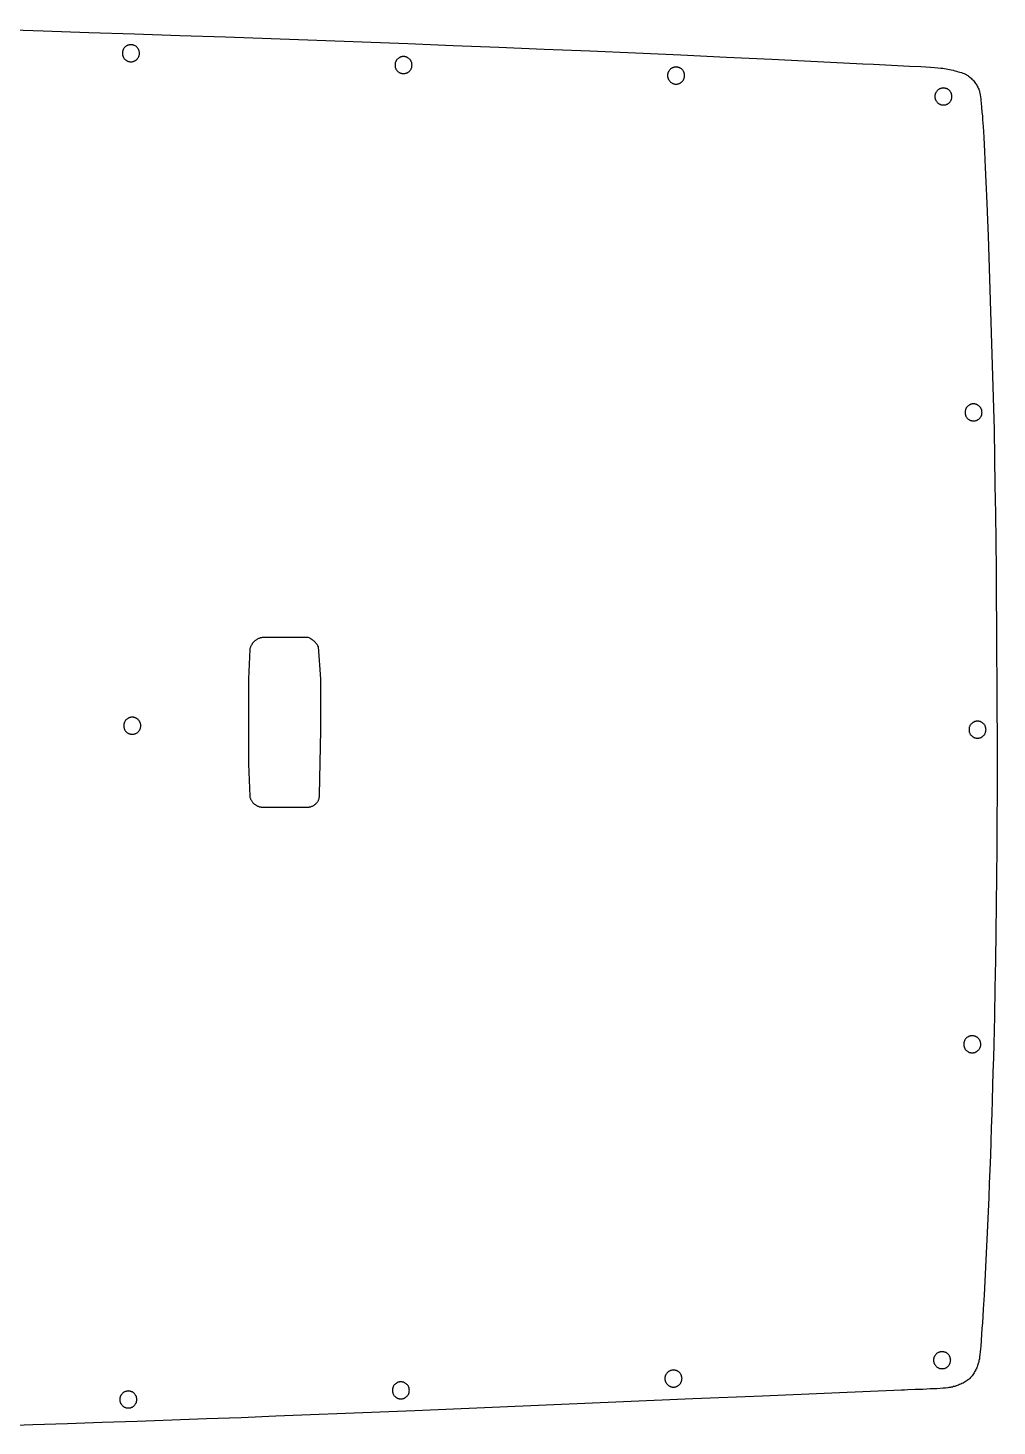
# Model space of a CAD drawing. Extents: x 10 to 1489, y 9 to 1103.
# Drawn here: x 750 to 1489, y 23 to 1090 of the extents above; entities that cross this region are included whole.
import ezdxf

# ---------------------------------------------------------------- set-up
doc = ezdxf.new("R2010")
doc.units = 0
doc.layers.add('Default Layer', color=1, linetype='CONTINUOUS')

msp = doc.modelspace()

# ---------------------------------------------------------------- linework, layer by layer
at = {"layer": 'Default Layer'}
msp.add_lwpolyline([(692, 1089.7), (761.5, 1087.4), (796.3, 1086.3), (831, 1085.1), (865.8, 1084), (900.6, 1082.8), (935.3, 1081.5), (970.1, 1080.3), (1004.8, 1079), (1039.6, 1077.7), (1074.3, 1076.4), (1109.1, 1075), (1143.8, 1073.6), (1178.5, 1072.1), (1213.3, 1070.6), (1248, 1069.1), (1282.8, 1067.5), (1317.5, 1065.8), (1352.2, 1064.1), (1387, 1062.4), (1395.1, 1062), (1404.1, 1061.5), (1422.6, 1060.6), (1431.1, 1060.2), (1435, 1060), (1438.5, 1059.8), (1441.6, 1059.5), (1444.2, 1059.3), (1446.4, 1059.1), (1447.2, 1059), (1447.9, 1058.9), (1450.4, 1058.5), (1453.1, 1057.9), (1454.4, 1057.7), (1455.8, 1057.4), (1457.1, 1057), (1458.4, 1056.7), (1459.7, 1056.3), (1461, 1056), (1462.1, 1055.6), (1463.3, 1055.2), (1464.3, 1054.8), (1465.3, 1054.3), (1465.7, 1054.1), (1466.1, 1053.9), (1466.5, 1053.7), (1466.9, 1053.4), (1467.6, 1053), (1468.3, 1052.4), (1468.9, 1051.9), (1469.5, 1051.3), (1470.1, 1050.7), (1470.7, 1050.1), (1471.3, 1049.5), (1471.8, 1048.8), (1472.4, 1048.1), (1472.9, 1047.4), (1473.3, 1046.7), (1473.8, 1046), (1474.2, 1045.2), (1474.6, 1044.5), (1475, 1043.7), (1475.3, 1042.9), (1475.5, 1042.5), (1475.6, 1042.1), (1475.8, 1041.6), (1475.9, 1041), (1476.2, 1039.9), (1476.4, 1038.6), (1476.6, 1037.2), (1476.8, 1035.7), (1477, 1034.1), (1477.2, 1032.5), (1477.5, 1029.1), (1477.8, 1025.6), (1478.1, 1022.3), (1478.3, 1019.2), (1478.5, 1017.2), (1478.7, 1014.3), (1478.9, 1010.6), (1479.1, 1006.2), (1479.6, 995.5), (1480.2, 983.2), (1481.4, 956.1), (1482, 943), (1482.6, 931.1), (1487.1, 783.1), (1487.4, 761.8), (1487.7, 740.5), (1488, 719.2), (1488.3, 697.9), (1488.5, 676.6), (1488.7, 655.3), (1488.9, 634), (1489, 612.7), (1489.2, 591.4), (1489.2, 570.1), (1489.3, 548.8), (1489.3, 527.5), (1489.3, 506.2), (1489.2, 484.9), (1489.1, 463.6), (1488.9, 442.3), (1488.7, 421), (1488.4, 399.7), (1488.1, 378.4), (1487.7, 357.1), (1487.3, 335.8), (1486.8, 314.5), (1486.5, 303.9), (1486.2, 293.2), (1485.9, 282.6), (1485.6, 271.9), (1485.3, 261.3), (1484.9, 250.7), (1484.6, 240), (1484.2, 229.4), (1483.8, 218.7), (1483.4, 208.1), (1482.9, 197.4), (1482.5, 186.8), (1482, 176.2), (1481.5, 165.5), (1481, 154.9), (1480.5, 144.2), (1480, 133.6), (1479.4, 122.9), (1478.8, 112.3), (1478.2, 101.7), (1478, 99.7), (1477.8, 97.6), (1477.5, 93.1), (1477.1, 88.5), (1476.8, 84), (1476.6, 81.9), (1476.4, 79.8), (1476.2, 77.8), (1476, 76), (1475.8, 74.4), (1475.5, 73), (1475.4, 72.3), (1475.3, 71.8), (1475.2, 71.3), (1475, 70.8), (1474.7, 70), (1474.4, 69.2), (1474.1, 68.4), (1473.8, 67.5), (1473.4, 66.7), (1473, 65.9), (1472.6, 65.2), (1472.2, 64.4), (1471.8, 63.6), (1471.3, 62.9), (1470.8, 62.2), (1470.3, 61.5), (1469.7, 60.8), (1469.1, 60.2), (1468.5, 59.5), (1467.9, 58.9), (1467.2, 58.4), (1466.5, 57.8), (1465.8, 57.3), (1465, 56.8), (1464.2, 56.4), (1463.4, 55.9), (1462.5, 55.5), (1461.6, 55.1), (1460.7, 54.7), (1459.8, 54.4), (1458.9, 54.1), (1458, 53.7), (1457, 53.4), (1456.1, 53.2), (1455.2, 52.9), (1454.3, 52.7), (1453.8, 52.6), (1453.2, 52.5), (1452.5, 52.4), (1451.8, 52.3), (1450, 52.1), (1448.1, 51.9), (1445.8, 51.8), (1443.4, 51.6), (1438.2, 51.4), (1432.6, 51.1), (1426.9, 50.9), (1421.3, 50.7), (1418.7, 50.6), (1416.3, 50.4), (1363.2, 48.2), (1310.2, 46), (1257.2, 43.8), (1204.2, 41.5), (1151.1, 39.3), (1098.1, 37), (1045.1, 34.8), (992.1, 32.7), (965.5, 31.6), (939, 30.6), (912.5, 29.5), (886, 28.5), (859.5, 27.6), (833, 26.6), (806.4, 25.7), (779.9, 24.8), (753.4, 24), (726.9, 23.1)], dxfattribs=at)
for points in [[(821.9, 1070.4), (821.9, 1070), (821.9, 1069.7), (821.9, 1069.4), (822, 1069), (822.1, 1068.7), (822.1, 1068.4), (822.2, 1068.1), (822.4, 1067.8), (822.5, 1067.5), (822.6, 1067.3), (822.8, 1067), (823, 1066.7), (823.3, 1066.2), (823.8, 1065.8), (824.2, 1065.3), (824.7, 1065), (825, 1064.8), (825.3, 1064.6), (825.5, 1064.5), (825.8, 1064.4), (826.1, 1064.2), (826.4, 1064.1), (826.7, 1064.1), (827, 1064), (827.4, 1063.9), (827.7, 1063.9), (828, 1063.9), (828.4, 1063.9), (828.7, 1063.9), (829, 1063.9), (829.3, 1063.9), (829.7, 1064), (830, 1064.1), (830.3, 1064.1), (830.6, 1064.2), (830.9, 1064.4), (831.2, 1064.5), (831.5, 1064.6), (831.7, 1064.8), (832, 1065), (832.5, 1065.3), (832.9, 1065.8), (833.4, 1066.2), (833.7, 1066.7), (833.9, 1067), (834.1, 1067.3), (834.2, 1067.5), (834.3, 1067.8), (834.5, 1068.1), (834.6, 1068.4), (834.6, 1068.7), (834.7, 1069), (834.8, 1069.4), (834.8, 1069.7), (834.8, 1070), (834.9, 1070.4), (834.8, 1070.7), (834.8, 1071), (834.8, 1071.3), (834.7, 1071.7), (834.6, 1072), (834.6, 1072.3), (834.5, 1072.6), (834.3, 1072.9), (834.2, 1073.2), (834.1, 1073.5), (833.9, 1073.7), (833.7, 1074), (833.4, 1074.5), (832.9, 1074.9), (832.5, 1075.4), (832, 1075.7), (831.7, 1075.9), (831.5, 1076.1), (831.2, 1076.2), (830.9, 1076.3), (830.6, 1076.5), (830.3, 1076.6), (830, 1076.6), (829.7, 1076.7), (829.3, 1076.8), (829, 1076.8), (828.7, 1076.8), (828.4, 1076.9), (828, 1076.8), (827.7, 1076.8), (827.4, 1076.8), (827, 1076.7), (826.7, 1076.6), (826.4, 1076.6), (826.1, 1076.5), (825.8, 1076.3), (825.5, 1076.2), (825.3, 1076.1), (825, 1075.9), (824.7, 1075.7), (824.2, 1075.4), (823.8, 1074.9), (823.3, 1074.5), (823, 1074), (822.8, 1073.7), (822.6, 1073.5), (822.5, 1073.2), (822.4, 1072.9), (822.2, 1072.6), (822.1, 1072.3), (822.1, 1072), (822, 1071.7), (821.9, 1071.3), (821.9, 1071), (821.9, 1070.7), (821.9, 1070.4)], [(1029.9, 1061.4), (1029.9, 1061), (1029.9, 1060.7), (1029.9, 1060.4), (1030, 1060), (1030.1, 1059.7), (1030.1, 1059.4), (1030.2, 1059.1), (1030.4, 1058.8), (1030.5, 1058.5), (1030.6, 1058.3), (1030.8, 1058), (1031, 1057.7), (1031.3, 1057.2), (1031.8, 1056.8), (1032.2, 1056.3), (1032.7, 1056), (1033, 1055.8), (1033.3, 1055.6), (1033.5, 1055.5), (1033.8, 1055.4), (1034.1, 1055.2), (1034.4, 1055.1), (1034.7, 1055.1), (1035, 1055), (1035.4, 1054.9), (1035.7, 1054.9), (1036, 1054.9), (1036.4, 1054.9), (1036.7, 1054.9), (1037, 1054.9), (1037.3, 1054.9), (1037.7, 1055), (1038, 1055.1), (1038.3, 1055.1), (1038.6, 1055.2), (1038.9, 1055.4), (1039.2, 1055.5), (1039.5, 1055.6), (1039.7, 1055.8), (1040, 1056), (1040.5, 1056.3), (1040.9, 1056.8), (1041.4, 1057.2), (1041.7, 1057.7), (1041.9, 1058), (1042.1, 1058.3), (1042.2, 1058.5), (1042.3, 1058.8), (1042.5, 1059.1), (1042.6, 1059.4), (1042.6, 1059.7), (1042.7, 1060), (1042.8, 1060.4), (1042.8, 1060.7), (1042.8, 1061), (1042.9, 1061.4), (1042.8, 1061.7), (1042.8, 1062), (1042.8, 1062.3), (1042.7, 1062.7), (1042.6, 1063), (1042.6, 1063.3), (1042.5, 1063.6), (1042.3, 1063.9), (1042.2, 1064.2), (1042.1, 1064.5), (1041.9, 1064.7), (1041.7, 1065), (1041.4, 1065.5), (1040.9, 1065.9), (1040.5, 1066.4), (1040, 1066.7), (1039.7, 1066.9), (1039.5, 1067.1), (1039.2, 1067.2), (1038.9, 1067.3), (1038.6, 1067.5), (1038.3, 1067.6), (1038, 1067.6), (1037.7, 1067.7), (1037.3, 1067.8), (1037, 1067.8), (1036.7, 1067.8), (1036.4, 1067.9), (1036, 1067.8), (1035.7, 1067.8), (1035.4, 1067.8), (1035, 1067.7), (1034.7, 1067.6), (1034.4, 1067.6), (1034.1, 1067.5), (1033.8, 1067.3), (1033.5, 1067.2), (1033.3, 1067.1), (1033, 1066.9), (1032.7, 1066.7), (1032.2, 1066.4), (1031.8, 1065.9), (1031.3, 1065.5), (1031, 1065), (1030.8, 1064.7), (1030.6, 1064.5), (1030.5, 1064.2), (1030.4, 1063.9), (1030.2, 1063.6), (1030.1, 1063.3), (1030.1, 1063), (1030, 1062.7), (1029.9, 1062.3), (1029.9, 1062), (1029.9, 1061.7), (1029.9, 1061.4)], [(1237.9, 1053.4), (1237.9, 1053), (1237.9, 1052.7), (1237.9, 1052.4), (1238, 1052), (1238.1, 1051.7), (1238.1, 1051.4), (1238.2, 1051.1), (1238.4, 1050.8), (1238.5, 1050.5), (1238.6, 1050.3), (1238.8, 1050), (1239, 1049.7), (1239.3, 1049.2), (1239.8, 1048.8), (1240.2, 1048.3), (1240.7, 1048), (1241, 1047.8), (1241.3, 1047.6), (1241.5, 1047.5), (1241.8, 1047.4), (1242.1, 1047.2), (1242.4, 1047.1), (1242.7, 1047.1), (1243, 1047), (1243.4, 1046.9), (1243.7, 1046.9), (1244, 1046.9), (1244.4, 1046.9), (1244.7, 1046.9), (1245, 1046.9), (1245.3, 1046.9), (1245.7, 1047), (1246, 1047.1), (1246.3, 1047.1), (1246.6, 1047.2), (1246.9, 1047.4), (1247.2, 1047.5), (1247.5, 1047.6), (1247.7, 1047.8), (1248, 1048), (1248.5, 1048.3), (1248.9, 1048.8), (1249.4, 1049.2), (1249.7, 1049.7), (1249.9, 1050), (1250.1, 1050.3), (1250.2, 1050.5), (1250.3, 1050.8), (1250.5, 1051.1), (1250.6, 1051.4), (1250.6, 1051.7), (1250.7, 1052), (1250.8, 1052.4), (1250.8, 1052.7), (1250.8, 1053), (1250.9, 1053.4), (1250.8, 1053.7), (1250.8, 1054), (1250.8, 1054.3), (1250.7, 1054.7), (1250.6, 1055), (1250.6, 1055.3), (1250.5, 1055.6), (1250.3, 1055.9), (1250.2, 1056.2), (1250.1, 1056.5), (1249.9, 1056.7), (1249.7, 1057), (1249.4, 1057.5), (1248.9, 1057.9), (1248.5, 1058.4), (1248, 1058.7), (1247.7, 1058.9), (1247.5, 1059.1), (1247.2, 1059.2), (1246.9, 1059.3), (1246.6, 1059.5), (1246.3, 1059.6), (1246, 1059.6), (1245.7, 1059.7), (1245.3, 1059.8), (1245, 1059.8), (1244.7, 1059.8), (1244.4, 1059.9), (1244, 1059.8), (1243.7, 1059.8), (1243.4, 1059.8), (1243, 1059.7), (1242.7, 1059.6), (1242.4, 1059.6), (1242.1, 1059.5), (1241.8, 1059.3), (1241.5, 1059.2), (1241.3, 1059.1), (1241, 1058.9), (1240.7, 1058.7), (1240.2, 1058.4), (1239.8, 1057.9), (1239.3, 1057.5), (1239, 1057), (1238.8, 1056.7), (1238.6, 1056.5), (1238.5, 1056.2), (1238.4, 1055.9), (1238.2, 1055.6), (1238.1, 1055.3), (1238.1, 1055), (1238, 1054.7), (1237.9, 1054.3), (1237.9, 1054), (1237.9, 1053.7), (1237.9, 1053.4)], [(1441.9, 1037.4), (1441.9, 1037), (1441.9, 1036.7), (1441.9, 1036.4), (1442, 1036), (1442.1, 1035.7), (1442.1, 1035.4), (1442.2, 1035.1), (1442.4, 1034.8), (1442.5, 1034.5), (1442.6, 1034.3), (1442.8, 1034), (1443, 1033.7), (1443.3, 1033.2), (1443.8, 1032.8), (1444.2, 1032.3), (1444.7, 1032), (1445, 1031.8), (1445.3, 1031.6), (1445.5, 1031.5), (1445.8, 1031.4), (1446.1, 1031.2), (1446.4, 1031.1), (1446.7, 1031.1), (1447, 1031), (1447.4, 1030.9), (1447.7, 1030.9), (1448, 1030.9), (1448.4, 1030.9), (1448.7, 1030.9), (1449, 1030.9), (1449.3, 1030.9), (1449.7, 1031), (1450, 1031.1), (1450.3, 1031.1), (1450.6, 1031.2), (1450.9, 1031.4), (1451.2, 1031.5), (1451.5, 1031.6), (1451.7, 1031.8), (1452, 1032), (1452.5, 1032.3), (1452.9, 1032.8), (1453.4, 1033.2), (1453.7, 1033.7), (1453.9, 1034), (1454.1, 1034.3), (1454.2, 1034.5), (1454.3, 1034.8), (1454.5, 1035.1), (1454.6, 1035.4), (1454.6, 1035.7), (1454.7, 1036), (1454.8, 1036.4), (1454.8, 1036.7), (1454.8, 1037), (1454.9, 1037.4), (1454.8, 1037.7), (1454.8, 1038), (1454.8, 1038.3), (1454.7, 1038.7), (1454.6, 1039), (1454.6, 1039.3), (1454.5, 1039.6), (1454.3, 1039.9), (1454.2, 1040.2), (1454.1, 1040.5), (1453.9, 1040.7), (1453.7, 1041), (1453.4, 1041.5), (1452.9, 1041.9), (1452.5, 1042.4), (1452, 1042.7), (1451.7, 1042.9), (1451.5, 1043.1), (1451.2, 1043.2), (1450.9, 1043.3), (1450.6, 1043.5), (1450.3, 1043.6), (1450, 1043.6), (1449.7, 1043.7), (1449.3, 1043.8), (1449, 1043.8), (1448.7, 1043.8), (1448.4, 1043.9), (1448, 1043.8), (1447.7, 1043.8), (1447.4, 1043.8), (1447, 1043.7), (1446.7, 1043.6), (1446.4, 1043.6), (1446.1, 1043.5), (1445.8, 1043.3), (1445.5, 1043.2), (1445.3, 1043.1), (1445, 1042.9), (1444.7, 1042.7), (1444.2, 1042.4), (1443.8, 1041.9), (1443.3, 1041.5), (1443, 1041), (1442.8, 1040.7), (1442.6, 1040.5), (1442.5, 1040.2), (1442.4, 1039.9), (1442.2, 1039.6), (1442.1, 1039.3), (1442.1, 1039), (1442, 1038.7), (1441.9, 1038.3), (1441.9, 1038), (1441.9, 1037.7), (1441.9, 1037.4)], [(1464.9, 796.4), (1464.9, 796), (1464.9, 795.7), (1464.9, 795.4), (1465, 795), (1465.1, 794.7), (1465.1, 794.4), (1465.2, 794.1), (1465.4, 793.8), (1465.5, 793.5), (1465.6, 793.3), (1465.8, 793), (1466, 792.7), (1466.3, 792.2), (1466.8, 791.8), (1467.2, 791.3), (1467.7, 791), (1468, 790.8), (1468.3, 790.6), (1468.5, 790.5), (1468.8, 790.4), (1469.1, 790.2), (1469.4, 790.1), (1469.7, 790.1), (1470, 790), (1470.4, 789.9), (1470.7, 789.9), (1471, 789.9), (1471.4, 789.9), (1471.7, 789.9), (1472, 789.9), (1472.3, 789.9), (1472.7, 790), (1473, 790.1), (1473.3, 790.1), (1473.6, 790.2), (1473.9, 790.4), (1474.2, 790.5), (1474.5, 790.6), (1474.7, 790.8), (1475, 791), (1475.5, 791.3), (1475.9, 791.8), (1476.4, 792.2), (1476.7, 792.7), (1476.9, 793), (1477.1, 793.3), (1477.2, 793.5), (1477.3, 793.8), (1477.5, 794.1), (1477.6, 794.4), (1477.6, 794.7), (1477.7, 795), (1477.8, 795.4), (1477.8, 795.7), (1477.8, 796), (1477.9, 796.4), (1477.8, 796.7), (1477.8, 797), (1477.8, 797.3), (1477.7, 797.7), (1477.6, 798), (1477.6, 798.3), (1477.5, 798.6), (1477.3, 798.9), (1477.2, 799.2), (1477.1, 799.5), (1476.9, 799.7), (1476.7, 800), (1476.4, 800.5), (1475.9, 800.9), (1475.5, 801.4), (1475, 801.7), (1474.7, 801.9), (1474.5, 802.1), (1474.2, 802.2), (1473.9, 802.3), (1473.6, 802.5), (1473.3, 802.6), (1473, 802.6), (1472.7, 802.7), (1472.3, 802.8), (1472, 802.8), (1471.7, 802.8), (1471.4, 802.9), (1471, 802.8), (1470.7, 802.8), (1470.4, 802.8), (1470, 802.7), (1469.7, 802.6), (1469.4, 802.6), (1469.1, 802.5), (1468.8, 802.3), (1468.5, 802.2), (1468.3, 802.1), (1468, 801.9), (1467.7, 801.7), (1467.2, 801.4), (1466.8, 800.9), (1466.3, 800.5), (1466, 800), (1465.8, 799.7), (1465.6, 799.5), (1465.5, 799.2), (1465.4, 798.9), (1465.2, 798.6), (1465.1, 798.3), (1465.1, 798), (1465, 797.7), (1464.9, 797.3), (1464.9, 797), (1464.9, 796.7), (1464.9, 796.4)], [(973.2, 553.9), (973.2, 593.1), (971.4, 617.6), (971.1, 618.2), (970.7, 618.7), (970.4, 619.3), (970, 619.8), (969.5, 620.3), (969.1, 620.8), (968.6, 621.3), (968.1, 621.8), (967.6, 622.2), (967.1, 622.6), (966.6, 623), (966, 623.4), (965.5, 623.8), (964.9, 624.1), (964.3, 624.4), (963.7, 624.7), (929.5, 624.7), (929, 624.7), (928.5, 624.6), (928, 624.5), (927.6, 624.4), (927.1, 624.3), (926.7, 624.2), (926.2, 624), (925.8, 623.9), (925.3, 623.7), (924.9, 623.5), (924.5, 623.2), (924.1, 623), (923.7, 622.7), (923.3, 622.4), (923, 622.2), (922.6, 621.8), (922.3, 621.5), (921.9, 621.2), (921.6, 620.8), (921.3, 620.5), (921, 620.1), (920.8, 619.7), (920.5, 619.3), (920.3, 618.9), (920, 618.5), (919.8, 618.1), (919.7, 617.6), (919.5, 617.2), (919.3, 616.8), (919.2, 616.3), (919.1, 615.8), (919, 615.4), (918.1, 593.1), (918, 560.6), (918, 528), (919, 503.6), (919.1, 503.1), (919.2, 502.7), (919.4, 502.3), (919.5, 501.8), (919.7, 501.4), (919.9, 501), (920.1, 500.6), (920.3, 500.2), (920.6, 499.8), (920.8, 499.5), (921.1, 499.1), (921.4, 498.7), (921.7, 498.4), (922, 498.1), (922.4, 497.8), (922.7, 497.5), (923.1, 497.2), (923.4, 496.9), (923.8, 496.7), (924.2, 496.5), (924.6, 496.2), (925, 496.1), (925.5, 495.9), (925.9, 495.7), (926.3, 495.6), (926.8, 495.5), (927.2, 495.4), (927.7, 495.3), (928.2, 495.3), (928.6, 495.2), (929.1, 495.2), (929.6, 495.2), (962.9, 495.2), (963.3, 495.2), (963.8, 495.3), (964.3, 495.3), (964.7, 495.4), (965.2, 495.5), (965.6, 495.6), (966, 495.7), (966.5, 495.9), (966.9, 496), (967.3, 496.2), (967.7, 496.5), (968.1, 496.7), (968.4, 497), (968.8, 497.2), (969.2, 497.5), (969.5, 497.8), (969.8, 498.2), (970.1, 498.5), (970.4, 498.9), (970.7, 499.2), (970.9, 499.6), (971.2, 500), (971.4, 500.4), (971.6, 500.8), (971.7, 501.3), (971.9, 501.7), (972, 502.2), (972.1, 502.6), (972.2, 503.1), (972.2, 503.6), (972.2, 504), (972.2, 504.5), (973.2, 553.9)], [(822.9, 557.4), (822.9, 557), (822.9, 556.7), (822.9, 556.4), (823, 556), (823.1, 555.7), (823.1, 555.4), (823.2, 555.1), (823.4, 554.8), (823.5, 554.5), (823.6, 554.3), (823.8, 554), (824, 553.7), (824.3, 553.2), (824.8, 552.8), (825.2, 552.3), (825.7, 552), (826, 551.8), (826.3, 551.6), (826.5, 551.5), (826.8, 551.4), (827.1, 551.2), (827.4, 551.1), (827.7, 551.1), (828, 551), (828.4, 550.9), (828.7, 550.9), (829, 550.9), (829.4, 550.9), (829.7, 550.9), (830, 550.9), (830.3, 550.9), (830.7, 551), (831, 551.1), (831.3, 551.1), (831.6, 551.2), (831.9, 551.4), (832.2, 551.5), (832.5, 551.6), (832.7, 551.8), (833, 552), (833.5, 552.3), (833.9, 552.8), (834.4, 553.2), (834.7, 553.7), (834.9, 554), (835.1, 554.3), (835.2, 554.5), (835.3, 554.8), (835.5, 555.1), (835.6, 555.4), (835.6, 555.7), (835.7, 556), (835.8, 556.4), (835.8, 556.7), (835.8, 557), (835.9, 557.4), (835.8, 557.7), (835.8, 558), (835.8, 558.3), (835.7, 558.7), (835.6, 559), (835.6, 559.3), (835.5, 559.6), (835.3, 559.9), (835.2, 560.2), (835.1, 560.5), (834.9, 560.7), (834.7, 561), (834.4, 561.5), (833.9, 561.9), (833.5, 562.4), (833, 562.7), (832.7, 562.9), (832.5, 563.1), (832.2, 563.2), (831.9, 563.3), (831.6, 563.5), (831.3, 563.6), (831, 563.6), (830.7, 563.7), (830.3, 563.8), (830, 563.8), (829.7, 563.8), (829.4, 563.9), (829, 563.8), (828.7, 563.8), (828.4, 563.8), (828, 563.7), (827.7, 563.6), (827.4, 563.6), (827.1, 563.5), (826.8, 563.3), (826.5, 563.2), (826.3, 563.1), (826, 562.9), (825.7, 562.7), (825.2, 562.4), (824.8, 561.9), (824.3, 561.5), (824, 561), (823.8, 560.7), (823.6, 560.5), (823.5, 560.2), (823.4, 559.9), (823.2, 559.6), (823.1, 559.3), (823.1, 559), (823, 558.7), (822.9, 558.3), (822.9, 558), (822.9, 557.7), (822.9, 557.4)], [(1467.9, 554.4), (1467.9, 554), (1467.9, 553.7), (1467.9, 553.4), (1468, 553), (1468.1, 552.7), (1468.1, 552.4), (1468.2, 552.1), (1468.4, 551.8), (1468.5, 551.5), (1468.6, 551.3), (1468.8, 551), (1469, 550.7), (1469.3, 550.2), (1469.8, 549.8), (1470.2, 549.3), (1470.7, 549), (1471, 548.8), (1471.3, 548.6), (1471.5, 548.5), (1471.8, 548.4), (1472.1, 548.2), (1472.4, 548.1), (1472.7, 548.1), (1473, 548), (1473.4, 547.9), (1473.7, 547.9), (1474, 547.9), (1474.4, 547.9), (1474.7, 547.9), (1475, 547.9), (1475.3, 547.9), (1475.7, 548), (1476, 548.1), (1476.3, 548.1), (1476.6, 548.2), (1476.9, 548.4), (1477.2, 548.5), (1477.5, 548.6), (1477.7, 548.8), (1478, 549), (1478.5, 549.3), (1478.9, 549.8), (1479.4, 550.2), (1479.7, 550.7), (1479.9, 551), (1480.1, 551.3), (1480.2, 551.5), (1480.3, 551.8), (1480.5, 552.1), (1480.6, 552.4), (1480.6, 552.7), (1480.7, 553), (1480.8, 553.4), (1480.8, 553.7), (1480.8, 554), (1480.9, 554.4), (1480.8, 554.7), (1480.8, 555), (1480.8, 555.3), (1480.7, 555.7), (1480.6, 556), (1480.6, 556.3), (1480.5, 556.6), (1480.3, 556.9), (1480.2, 557.2), (1480.1, 557.5), (1479.9, 557.7), (1479.7, 558), (1479.4, 558.5), (1478.9, 558.9), (1478.5, 559.4), (1478, 559.7), (1477.7, 559.9), (1477.5, 560.1), (1477.2, 560.2), (1476.9, 560.3), (1476.6, 560.5), (1476.3, 560.6), (1476, 560.6), (1475.7, 560.7), (1475.3, 560.8), (1475, 560.8), (1474.7, 560.8), (1474.4, 560.9), (1474, 560.8), (1473.7, 560.8), (1473.4, 560.8), (1473, 560.7), (1472.7, 560.6), (1472.4, 560.6), (1472.1, 560.5), (1471.8, 560.3), (1471.5, 560.2), (1471.3, 560.1), (1471, 559.9), (1470.7, 559.7), (1470.2, 559.4), (1469.8, 558.9), (1469.3, 558.5), (1469, 558), (1468.8, 557.7), (1468.6, 557.5), (1468.5, 557.2), (1468.4, 556.9), (1468.2, 556.6), (1468.1, 556.3), (1468.1, 556), (1468, 555.7), (1467.9, 555.3), (1467.9, 555), (1467.9, 554.7), (1467.9, 554.4)], [(1463.9, 314.4), (1463.9, 314), (1463.9, 313.7), (1463.9, 313.4), (1464, 313), (1464.1, 312.7), (1464.1, 312.4), (1464.2, 312.1), (1464.4, 311.8), (1464.5, 311.5), (1464.6, 311.3), (1464.8, 311), (1465, 310.7), (1465.3, 310.2), (1465.8, 309.8), (1466.2, 309.3), (1466.7, 309), (1467, 308.8), (1467.3, 308.6), (1467.5, 308.5), (1467.8, 308.4), (1468.1, 308.2), (1468.4, 308.1), (1468.7, 308.1), (1469, 308), (1469.4, 307.9), (1469.7, 307.9), (1470, 307.9), (1470.4, 307.9), (1470.7, 307.9), (1471, 307.9), (1471.3, 307.9), (1471.7, 308), (1472, 308.1), (1472.3, 308.1), (1472.6, 308.2), (1472.9, 308.4), (1473.2, 308.5), (1473.5, 308.6), (1473.7, 308.8), (1474, 309), (1474.5, 309.3), (1474.9, 309.8), (1475.4, 310.2), (1475.7, 310.7), (1475.9, 311), (1476.1, 311.3), (1476.2, 311.5), (1476.3, 311.8), (1476.5, 312.1), (1476.6, 312.4), (1476.6, 312.7), (1476.7, 313), (1476.8, 313.4), (1476.8, 313.7), (1476.8, 314), (1476.9, 314.4), (1476.8, 314.7), (1476.8, 315), (1476.8, 315.3), (1476.7, 315.7), (1476.6, 316), (1476.6, 316.3), (1476.5, 316.6), (1476.3, 316.9), (1476.2, 317.2), (1476.1, 317.5), (1475.9, 317.7), (1475.7, 318), (1475.4, 318.5), (1474.9, 318.9), (1474.5, 319.4), (1474, 319.7), (1473.7, 319.9), (1473.5, 320.1), (1473.2, 320.2), (1472.9, 320.3), (1472.6, 320.5), (1472.3, 320.6), (1472, 320.6), (1471.7, 320.7), (1471.3, 320.8), (1471, 320.8), (1470.7, 320.8), (1470.4, 320.9), (1470, 320.8), (1469.7, 320.8), (1469.4, 320.8), (1469, 320.7), (1468.7, 320.6), (1468.4, 320.6), (1468.1, 320.5), (1467.8, 320.3), (1467.5, 320.2), (1467.3, 320.1), (1467, 319.9), (1466.7, 319.7), (1466.2, 319.4), (1465.8, 318.9), (1465.3, 318.5), (1465, 318), (1464.8, 317.7), (1464.6, 317.5), (1464.5, 317.2), (1464.4, 316.9), (1464.2, 316.6), (1464.1, 316.3), (1464.1, 316), (1464, 315.7), (1463.9, 315.3), (1463.9, 315), (1463.9, 314.7), (1463.9, 314.4)], [(1440.9, 73.4), (1440.9, 73), (1440.9, 72.7), (1440.9, 72.4), (1441, 72), (1441.1, 71.7), (1441.1, 71.4), (1441.2, 71.1), (1441.4, 70.8), (1441.5, 70.5), (1441.6, 70.3), (1441.8, 70), (1442, 69.7), (1442.3, 69.2), (1442.8, 68.8), (1443.2, 68.3), (1443.7, 68), (1444, 67.8), (1444.3, 67.6), (1444.5, 67.5), (1444.8, 67.4), (1445.1, 67.2), (1445.4, 67.1), (1445.7, 67.1), (1446, 67), (1446.4, 66.9), (1446.7, 66.9), (1447, 66.9), (1447.4, 66.9), (1447.7, 66.9), (1448, 66.9), (1448.3, 66.9), (1448.7, 67), (1449, 67.1), (1449.3, 67.1), (1449.6, 67.2), (1449.9, 67.4), (1450.2, 67.5), (1450.5, 67.6), (1450.7, 67.8), (1451, 68), (1451.5, 68.3), (1451.9, 68.8), (1452.4, 69.2), (1452.7, 69.7), (1452.9, 70), (1453.1, 70.3), (1453.2, 70.5), (1453.3, 70.8), (1453.5, 71.1), (1453.6, 71.4), (1453.6, 71.7), (1453.7, 72), (1453.8, 72.4), (1453.8, 72.7), (1453.8, 73), (1453.9, 73.4), (1453.8, 73.7), (1453.8, 74), (1453.8, 74.3), (1453.7, 74.7), (1453.6, 75), (1453.6, 75.3), (1453.5, 75.6), (1453.3, 75.9), (1453.2, 76.2), (1453.1, 76.5), (1452.9, 76.7), (1452.7, 77), (1452.4, 77.5), (1451.9, 77.9), (1451.5, 78.4), (1451, 78.7), (1450.7, 78.9), (1450.5, 79.1), (1450.2, 79.2), (1449.9, 79.3), (1449.6, 79.5), (1449.3, 79.6), (1449, 79.6), (1448.7, 79.7), (1448.3, 79.8), (1448, 79.8), (1447.7, 79.8), (1447.4, 79.9), (1447, 79.8), (1446.7, 79.8), (1446.4, 79.8), (1446, 79.7), (1445.7, 79.6), (1445.4, 79.6), (1445.1, 79.5), (1444.8, 79.3), (1444.5, 79.2), (1444.3, 79.1), (1444, 78.9), (1443.7, 78.7), (1443.2, 78.4), (1442.8, 77.9), (1442.3, 77.5), (1442, 77), (1441.8, 76.7), (1441.6, 76.5), (1441.5, 76.2), (1441.4, 75.9), (1441.2, 75.6), (1441.1, 75.3), (1441.1, 75), (1441, 74.7), (1440.9, 74.3), (1440.9, 74), (1440.9, 73.7), (1440.9, 73.4)], [(1235.9, 59.4), (1235.9, 59), (1235.9, 58.7), (1235.9, 58.4), (1236, 58), (1236.1, 57.7), (1236.1, 57.4), (1236.2, 57.1), (1236.4, 56.8), (1236.5, 56.5), (1236.6, 56.3), (1236.8, 56), (1237, 55.7), (1237.3, 55.2), (1237.8, 54.8), (1238.2, 54.3), (1238.7, 54), (1239, 53.8), (1239.3, 53.6), (1239.5, 53.5), (1239.8, 53.4), (1240.1, 53.2), (1240.4, 53.1), (1240.7, 53.1), (1241, 53), (1241.4, 52.9), (1241.7, 52.9), (1242, 52.9), (1242.4, 52.9), (1242.7, 52.9), (1243, 52.9), (1243.3, 52.9), (1243.7, 53), (1244, 53.1), (1244.3, 53.1), (1244.6, 53.2), (1244.9, 53.4), (1245.2, 53.5), (1245.5, 53.6), (1245.7, 53.8), (1246, 54), (1246.5, 54.3), (1246.9, 54.8), (1247.4, 55.2), (1247.7, 55.7), (1247.9, 56), (1248.1, 56.3), (1248.2, 56.5), (1248.3, 56.8), (1248.5, 57.1), (1248.6, 57.4), (1248.6, 57.7), (1248.7, 58), (1248.8, 58.4), (1248.8, 58.7), (1248.8, 59), (1248.9, 59.4), (1248.8, 59.7), (1248.8, 60), (1248.8, 60.3), (1248.7, 60.7), (1248.6, 61), (1248.6, 61.3), (1248.5, 61.6), (1248.3, 61.9), (1248.2, 62.2), (1248.1, 62.5), (1247.9, 62.7), (1247.7, 63), (1247.4, 63.5), (1246.9, 63.9), (1246.5, 64.4), (1246, 64.7), (1245.7, 64.9), (1245.5, 65.1), (1245.2, 65.2), (1244.9, 65.3), (1244.6, 65.5), (1244.3, 65.6), (1244, 65.6), (1243.7, 65.7), (1243.3, 65.8), (1243, 65.8), (1242.7, 65.8), (1242.4, 65.9), (1242, 65.8), (1241.7, 65.8), (1241.4, 65.8), (1241, 65.7), (1240.7, 65.6), (1240.4, 65.6), (1240.1, 65.5), (1239.8, 65.3), (1239.5, 65.2), (1239.3, 65.1), (1239, 64.9), (1238.7, 64.7), (1238.2, 64.4), (1237.8, 63.9), (1237.3, 63.5), (1237, 63), (1236.8, 62.7), (1236.6, 62.5), (1236.5, 62.2), (1236.4, 61.9), (1236.2, 61.6), (1236.1, 61.3), (1236.1, 61), (1236, 60.7), (1235.9, 60.3), (1235.9, 60), (1235.9, 59.7), (1235.9, 59.4)], [(1027.9, 50.4), (1027.9, 50), (1027.9, 49.7), (1027.9, 49.4), (1028, 49), (1028.1, 48.7), (1028.1, 48.4), (1028.2, 48.1), (1028.4, 47.8), (1028.5, 47.5), (1028.6, 47.3), (1028.8, 47), (1029, 46.7), (1029.3, 46.2), (1029.8, 45.8), (1030.2, 45.3), (1030.7, 45), (1031, 44.8), (1031.3, 44.6), (1031.5, 44.5), (1031.8, 44.4), (1032.1, 44.2), (1032.4, 44.1), (1032.7, 44.1), (1033, 44), (1033.4, 43.9), (1033.7, 43.9), (1034, 43.9), (1034.4, 43.9), (1034.7, 43.9), (1035, 43.9), (1035.3, 43.9), (1035.7, 44), (1036, 44.1), (1036.3, 44.1), (1036.6, 44.2), (1036.9, 44.4), (1037.2, 44.5), (1037.5, 44.6), (1037.7, 44.8), (1038, 45), (1038.5, 45.3), (1038.9, 45.8), (1039.4, 46.2), (1039.7, 46.7), (1039.9, 47), (1040.1, 47.3), (1040.2, 47.5), (1040.3, 47.8), (1040.5, 48.1), (1040.6, 48.4), (1040.6, 48.7), (1040.7, 49), (1040.8, 49.4), (1040.8, 49.7), (1040.8, 50), (1040.9, 50.4), (1040.8, 50.7), (1040.8, 51), (1040.8, 51.3), (1040.7, 51.7), (1040.6, 52), (1040.6, 52.3), (1040.5, 52.6), (1040.3, 52.9), (1040.2, 53.2), (1040.1, 53.5), (1039.9, 53.7), (1039.7, 54), (1039.4, 54.5), (1038.9, 54.9), (1038.5, 55.4), (1038, 55.7), (1037.7, 55.9), (1037.5, 56.1), (1037.2, 56.2), (1036.9, 56.3), (1036.6, 56.5), (1036.3, 56.6), (1036, 56.6), (1035.7, 56.7), (1035.3, 56.8), (1035, 56.8), (1034.7, 56.8), (1034.4, 56.9), (1034, 56.8), (1033.7, 56.8), (1033.4, 56.8), (1033, 56.7), (1032.7, 56.6), (1032.4, 56.6), (1032.1, 56.5), (1031.8, 56.3), (1031.5, 56.2), (1031.3, 56.1), (1031, 55.9), (1030.7, 55.7), (1030.2, 55.4), (1029.8, 54.9), (1029.3, 54.5), (1029, 54), (1028.8, 53.7), (1028.6, 53.5), (1028.5, 53.2), (1028.4, 52.9), (1028.2, 52.6), (1028.1, 52.3), (1028.1, 52), (1028, 51.7), (1027.9, 51.3), (1027.9, 51), (1027.9, 50.7), (1027.9, 50.4)], [(819.9, 43.4), (819.9, 43), (819.9, 42.7), (819.9, 42.4), (820, 42), (820.1, 41.7), (820.1, 41.4), (820.2, 41.1), (820.4, 40.8), (820.5, 40.5), (820.6, 40.3), (820.8, 40), (821, 39.7), (821.3, 39.2), (821.8, 38.8), (822.2, 38.3), (822.7, 38), (823, 37.8), (823.3, 37.6), (823.5, 37.5), (823.8, 37.4), (824.1, 37.2), (824.4, 37.1), (824.7, 37.1), (825, 37), (825.4, 36.9), (825.7, 36.9), (826, 36.9), (826.4, 36.9), (826.7, 36.9), (827, 36.9), (827.3, 36.9), (827.7, 37), (828, 37.1), (828.3, 37.1), (828.6, 37.2), (828.9, 37.4), (829.2, 37.5), (829.5, 37.6), (829.7, 37.8), (830, 38), (830.5, 38.3), (830.9, 38.8), (831.4, 39.2), (831.7, 39.7), (831.9, 40), (832.1, 40.3), (832.2, 40.5), (832.3, 40.8), (832.5, 41.1), (832.6, 41.4), (832.6, 41.7), (832.7, 42), (832.8, 42.4), (832.8, 42.7), (832.8, 43), (832.9, 43.4), (832.8, 43.7), (832.8, 44), (832.8, 44.3), (832.7, 44.7), (832.6, 45), (832.6, 45.3), (832.5, 45.6), (832.3, 45.9), (832.2, 46.2), (832.1, 46.5), (831.9, 46.7), (831.7, 47), (831.4, 47.5), (830.9, 47.9), (830.5, 48.4), (830, 48.7), (829.7, 48.9), (829.5, 49.1), (829.2, 49.2), (828.9, 49.3), (828.6, 49.5), (828.3, 49.6), (828, 49.6), (827.7, 49.7), (827.3, 49.8), (827, 49.8), (826.7, 49.8), (826.4, 49.9), (826, 49.8), (825.7, 49.8), (825.4, 49.8), (825, 49.7), (824.7, 49.6), (824.4, 49.6), (824.1, 49.5), (823.8, 49.3), (823.5, 49.2), (823.3, 49.1), (823, 48.9), (822.7, 48.7), (822.2, 48.4), (821.8, 47.9), (821.3, 47.5), (821, 47), (820.8, 46.7), (820.6, 46.5), (820.5, 46.2), (820.4, 45.9), (820.2, 45.6), (820.1, 45.3), (820.1, 45), (820, 44.7), (819.9, 44.3), (819.9, 44), (819.9, 43.7), (819.9, 43.4)]]:
    msp.add_lwpolyline(points, close=True, dxfattribs=at)

doc.saveas('drawing.dxf')
